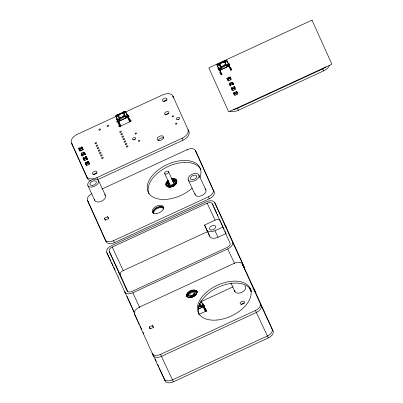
<?xml version="1.0" encoding="UTF-8"?>
<svg xmlns="http://www.w3.org/2000/svg" width="403" height="403" viewBox="0 0 403 403"><rect width="100%" height="100%" fill="white"/><g stroke="black" fill="none" stroke-linecap="round" stroke-linejoin="round"><path stroke-width="0.6" d="M229.146 65.684A0.534 0.317 -25.1 0 1 228.788 66.198L220.023 70.248A0.534 0.317 -25.1 0 1 219.408 70.187L217.005 64.858A0.534 0.317 -25.1 0 1 217.363 64.344L226.123 60.294A0.534 0.317 -25.1 0 1 226.743 60.354L229.292 65.83L226.743 60.354M217.066 64.989A0.534 0.317 -25.1 0 1 217.424 64.475L224.542 61.18M218.315 67.704L218.335 67.694A0.519 0.418 -24.3 0 0 218.023 68.298L218.325 68.973A0.519 0.418 -24.3 0 1 218.622 68.379L218.638 68.369M228.068 63.195L228.088 63.19A0.519 0.418 -24.3 0 1 228.733 63.352L229.498 64.984M125.519 111.48L127.922 116.805A0.534 0.317 -25.1 0 1 127.565 117.318L118.804 121.368A0.534 0.317 -25.1 0 1 118.185 121.308L115.782 115.978A0.534 0.317 -25.1 0 1 116.14 115.465L124.905 111.414A0.534 0.317 -25.1 0 1 125.519 111.48L128.35 117.55M115.842 116.109A0.534 0.317 -25.1 0 1 116.2 115.596L124.965 111.545A0.534 0.317 -25.1 0 1 125.58 111.606M228.375 63.87L228.39 63.86A0.519 0.418 -24.3 0 1 229.04 64.022L229.806 65.659M115.983 116.447L77.361 134.3A8.937 5.279 -25.1 0 0 71.417 142.864L87.522 178.529A8.937 5.279 -25.1 0 0 90.645 180.715M125.64 111.984L162.56 94.922A8.937 5.279 -25.1 0 1 172.842 95.99L173.764 97.959A8.937 5.279 -25.1 0 0 172.766 96.71M221.549 74.757L219.348 70.057A0.534 0.317 -25.1 0 0 219.962 70.117L228.728 66.067A0.534 0.317 -25.1 0 0 229.085 65.553L231.287 70.258M126.849 114.316L126.864 114.311A0.519 0.418 -24.3 0 1 127.514 114.472L128.532 116.648M117.399 119.5L117.097 118.825A0.519 0.418 -24.3 0 0 116.805 119.419L117.107 120.094A0.519 0.418 -24.3 0 1 117.399 119.5L117.414 119.49M220.285 72.026L220.572 72.711A0.519 0.418 -24.3 0 0 220.28 73.306L219.978 72.631A0.519 0.418 -24.3 0 1 220.27 72.036L221.509 74.661M120.568 126.381L118.124 121.177A0.534 0.317 -25.1 0 0 118.744 121.238L127.504 117.192A0.534 0.317 -25.1 0 0 127.862 116.679L130.3 121.882M128.799 118.648L128.819 118.643A0.519 0.418 -24.3 0 1 129.464 118.804L130.789 121.656L130.486 120.981M119.353 123.832L119.046 123.157A0.519 0.418 -24.3 0 0 118.754 123.751L119.056 124.426A0.519 0.418 -24.3 0 1 119.353 123.832L119.369 123.822M120.285 125.781L120.331 125.877A0.534 0.317 -25.1 0 0 120.945 125.943L129.711 121.892A0.534 0.317 -25.1 0 0 130.063 121.379L130.023 121.283M230.133 76.908L230.642 78.031L227.398 79.532L226.889 78.404L227.544 78.122M81.804 148.364L82.519 149.891L83.179 149.604L81.91 146.858L81.255 147.145L81.769 148.284L79.164 149.473L78.661 148.344L79.315 148.057M230.682 78.122L227.438 79.623L228.153 81.149M79.351 148.138L81.305 147.251M81.764 148.269L82.413 147.972L81.905 146.843M79.21 149.563L82.454 148.062M228.763 80.761L230.707 79.859L230.042 78.434M229.806 83.063L230.632 85.149L229.806 83.063L231.705 82.187L232.743 84.172L231.705 82.187M229.579 84.182L230.088 83.945M232.199 82.968L232.712 82.731L233.03 83.27M230.078 84.076L229.73 84.292L230.158 84.096M232.269 83.119L232.687 82.686L233.166 83.975L232.707 83.95L232.304 83.048L232.692 82.922M81.557 153.014L82.378 155.095L81.557 153.014L83.456 152.138L84.489 154.122L83.456 152.138M230.35 84.267L232.249 83.391M230.385 84.726L229.927 84.701L230.914 84.247M229.992 84.852L230.42 84.655M229.73 84.292L230.098 85.335L230.486 84.978M230.566 84.998L230.118 85.149M232.672 84.02L233.08 83.779M81.839 153.891L81.305 154.082L82.152 155.941M83.95 152.918L84.459 152.682L84.721 153.241M81.905 154.042L81.411 154.087M84.015 153.069L84.373 152.722M82.096 154.218L83.995 153.341M83.648 153.739L84.746 153.291M82.167 154.606L81.764 154.848L81.325 154.127M84.277 153.629L84.66 153.326M81.935 155.246L82.313 154.943M84.423 153.971L84.897 153.881M81.849 155.286L85.003 153.886L85.265 154.445L82.131 155.896L81.869 155.331M82.575 155.508L82.217 155.855M84.685 154.53L85.179 154.485M234.339 87.975L233.826 86.831L234.481 86.544L234.979 87.658L231.735 89.159L231.226 88.03L231.881 87.748M231.916 87.824L233.871 86.937M84.162 158.812L83.648 157.674L82.998 157.971L83.502 159.099L86.751 157.598L86.242 156.47L85.592 156.772L86.106 157.911M83.653 157.684L83.003 157.986L83.718 159.512M85.602 156.787L86.247 156.485L87.506 159.22L86.867 159.533M231.775 89.249L235.025 87.748M83.688 157.764L85.643 156.878M86.791 157.689L83.547 159.19L84.262 160.716L84.912 160.419L84.197 158.888M233.1 90.388L235.05 89.486M84.867 160.329L86.821 159.442M84.917 160.429L84.267 160.732L83.764 159.603M237.906 94.09L236.647 91.36L235.992 91.647L236.506 92.786L234.561 93.687L233.901 93.975L233.397 92.846L234.052 92.559L234.561 93.687M234.088 92.64L236.042 91.753M236.501 92.771L237.15 92.473L236.642 91.345M85.819 162.5L85.164 162.787L85.673 163.91L88.917 162.414L88.408 161.286M85.854 162.575L87.804 161.679M233.947 94.065L237.191 92.564M85.864 162.59L87.809 161.689M88.962 162.505L85.713 164.001L86.428 165.532L87.088 165.245L86.363 163.704M235.266 95.204L237.216 94.302M87.038 165.139L88.992 164.253M89.174 162.918L89.683 164.046L89.028 164.333L88.312 162.802M233.105 109.545A8.937 5.279 -25.1 0 0 237.453 108.311L322.652 68.938A8.937 5.279 -25.1 0 0 325.956 66.833M229.841 110.941A8.937 5.279 -25.1 0 0 238.38 110.286L323.574 70.913A8.937 5.279 -25.1 0 0 329.518 65.256M86.6 176.559A8.937 5.279 -25.1 0 0 96.881 177.622L182.075 138.249A8.937 5.279 -25.1 0 0 188.02 129.685L188.947 131.655A8.937 5.279 -25.1 0 1 183.002 140.219L97.803 179.597A8.937 5.279 -25.1 0 1 97.194 179.859M101.954 189.037L187.178 149.649A7.153 4.221 -25.1 0 1 195.405 150.5L214.104 191.929A7.153 4.221 -25.1 0 1 209.348 198.78L114.417 242.656A7.153 4.221 -25.1 0 1 106.191 241.805L87.486 200.372A7.153 4.221 -25.1 0 1 91.667 193.808M104.463 218.194L107.707 216.693L108.624 218.653L105.329 220.119L104.463 218.194L105.379 220.154M105.269 239.845A7.153 4.221 -25.1 0 0 113.495 240.697L208.432 196.82A7.153 4.221 -25.1 0 0 213.187 189.969L195.405 150.5M212.29 203.732L230.078 243.205A4.468 2.64 -25.1 0 1 227.101 247.487L132.169 291.359A4.468 2.64 -25.1 0 1 127.031 290.83L109.243 251.356A4.468 2.64 -25.1 0 1 112.215 247.074L207.152 203.198A4.468 2.64 -25.1 0 1 212.29 203.732L213.288 205.852M226.128 233.503L218.013 237.256A7.153 4.221 -25.1 0 1 209.787 236.405L204.558 225.06L215.106 220.184A4.468 2.64 -25.1 0 1 220.25 220.713M127.741 291.48L120.26 274.871A4.468 2.64 -25.1 0 1 123.232 270.589L207.616 231.589L207.046 230.365M206.729 229.871A7.153 4.221 -25.1 0 0 214.955 230.723L223.066 226.975L222.889 226.582M124.592 291.953A7.153 4.221 -25.1 0 0 132.819 292.805L227.755 248.928A7.153 4.221 -25.1 0 0 232.511 242.077L214.723 202.608A7.153 4.221 -25.1 0 0 206.502 201.757L111.566 245.629A7.153 4.221 -25.1 0 0 106.81 252.48L134.234 312.532M242.435 264.187L261.139 305.62A7.153 4.221 -25.1 0 1 256.384 312.471L161.447 356.343A7.153 4.221 -25.1 0 1 153.221 355.496L134.521 314.063A7.153 4.221 -25.1 0 1 139.277 307.212L234.208 263.335A7.153 4.221 -25.1 0 1 242.435 264.187L255.285 291.621A7.153 4.221 -25.1 0 0 253.764 290.19M201.238 301.545L233.045 286.845M149.271 326.944L152.515 325.448L153.432 327.407L150.138 328.873L149.271 326.944L150.188 328.908M202.447 303.877L202.467 303.867A0.519 0.418 -24.3 0 1 203.112 304.028L204.437 306.885M198.175 309.025L203.107 306.748A0.534 0.317 -25.1 0 0 203.465 306.235L205.903 311.438M198.236 309.156L203.167 306.879A0.534 0.317 -25.1 0 0 203.525 306.366L201.122 301.036A0.534 0.317 -25.1 0 0 200.901 300.9M198.734 314.491L205.308 311.454A0.534 0.317 -25.1 0 0 205.666 310.94L205.621 310.844M250.681 290.981L251.185 290.749M160.53 354.383L255.462 310.512A7.153 4.221 -25.1 0 0 260.217 303.661L273.073 331.095A7.153 4.221 -25.1 0 1 268.312 337.946L173.381 381.822A7.153 4.221 -25.1 0 1 165.154 380.971L152.304 353.537A7.153 4.221 -25.1 0 0 160.53 354.383L173.381 381.822M322.652 68.938L323.574 70.913M230.687 67.684L230.99 68.354A0.519 0.418 -24.3 0 0 230.34 68.193L230.022 67.528A0.519 0.418 -24.3 0 1 230.687 67.684L231.755 69.991M226.123 60.294L226.184 60.425A0.534 0.317 -25.1 0 1 226.803 60.485M228.728 66.067L230.929 70.772M231.403 79.653L230.143 76.918L229.488 77.205L230.002 78.343M233.574 84.469L232.768 82.706M233.513 84.499L233.251 83.935L230.123 85.386L230.385 85.945M234.481 86.544L235.74 89.28M230.037 78.424L230.753 79.95M234.375 88.05L235.09 89.577M236.541 92.861L237.256 94.393M228.088 79.32L228.803 80.852M232.425 88.952L233.141 90.479M234.596 93.763L235.312 95.294M226.899 78.419L227.614 79.95M229.841 84.741L229.524 84.207L230.325 85.97M231.236 88.045L232.491 90.781M233.402 92.861L234.662 95.592M219.962 70.117L222.169 74.822M237.453 108.311L238.38 110.286M217.005 64.858L219.554 70.329M218.023 68.298L219.091 70.606M219.978 72.631L221.046 74.938M213.187 189.969L214.104 191.929M214.723 202.608L226.657 228.083A7.153 4.221 -25.1 0 0 225.564 226.874M232.511 242.077L244.445 267.552A7.153 4.221 -25.1 0 1 244.515 269.657M182.075 138.249L183.002 140.219M187.178 149.649L187.405 150.138M198.941 175.088A5.889 3.476 -25.1 0 1 191.919 181.441A5.889 3.476 -25.1 0 1 189.783 175.794A5.889 3.476 -25.1 0 1 198.941 175.088L205.918 189.979M213.781 206.915L216.769 213.283M217.262 214.346L217.761 215.409M223.257 227.383L223.448 227.791M223.64 228.199L223.831 228.607M224.023 229.015L224.214 229.423M224.98 231.055L225.171 231.463M225.363 231.871L225.554 232.279M225.745 232.687L225.937 233.095M208.432 196.82L209.348 198.78M207.152 203.198L215.106 220.184M227.755 248.928L234.41 263.139M234.208 263.335L234.44 263.824M255.462 310.512L268.312 337.946M214.955 230.723L218.013 237.256M188.156 179.793L195.133 194.684M204.558 225.06L206.855 229.957M230.848 282.936L234.984 291.762M168.54 171.728A2.146 1.269 -25.1 0 1 166.071 174.081A2.146 1.269 -25.1 0 1 165.17 172.081A2.146 1.269 -25.1 0 1 168.54 171.728L173.683 182.705M164.646 173.532L169.789 184.503M130.199 120.21L129.811 119.374L130.114 120.049M127.514 114.472L128.839 117.323M127.504 117.192L129.711 121.892M118.744 121.238L120.945 125.943M115.782 115.978L118.613 122.049M116.805 119.419L118.124 122.275M118.754 123.751L120.079 126.607M205.067 308.36L205.369 309.036A0.519 0.418 -24.3 0 0 204.719 308.874L204.402 308.209A0.519 0.418 -24.3 0 1 205.067 308.36L206.391 311.217M201.122 301.036L202.608 304.215M203.948 307.106L202.769 304.542A0.519 0.418 -24.3 0 1 203.414 304.703L203.112 304.028M203.107 306.748L205.308 311.454M98.513 180.65A5.889 3.476 -25.1 0 1 91.738 187.098A5.889 3.476 -25.1 0 1 89.264 181.607A5.889 3.476 -25.1 0 1 98.513 180.65L105.49 195.541M96.881 177.622L97.803 179.597M84.514 152.656L85.32 154.42L85.058 153.86M89.678 164.031L88.418 161.301L87.763 161.588L88.277 162.726M86.141 157.991L86.857 159.517L87.506 159.22L87.008 158.107M79.859 149.261L80.575 150.793L79.925 151.09L78.666 148.359M81.532 154.717L81.27 154.153L82.076 155.921L81.814 155.357M85.174 162.802L85.889 164.328M71.417 142.864L87.522 178.529M87.829 185.587L94.806 200.482M113.495 240.697L114.417 242.656M112.215 247.074L123.232 270.589M132.819 292.805L139.705 307.499M139.277 307.212L139.503 307.701M87.486 200.372L106.191 241.805M109.243 251.356L120.26 274.871M106.81 252.48L109.334 257.87M109.566 258.358L110.941 261.3M111.631 262.771L113.006 265.708M113.696 267.179L114.155 268.156M114.381 268.65L115.072 270.116M118.114 276.609L118.286 276.977M134.521 314.063L137.962 321.413M138.194 321.901L139.569 324.838M140.259 326.309L141.634 329.251M143.01 332.188L143.7 333.659M228.733 63.352L229.04 64.022M227.539 78.106L228.053 79.245M231.876 87.733L232.39 88.872M172.842 95.99L188.947 131.655M244.445 267.552L225.74 226.123A7.153 4.221 -25.1 0 0 224.219 224.688M273.073 331.095L254.369 289.661A7.153 4.221 -25.1 0 0 252.847 288.231M220.426 221.106L220.602 221.499M220.95 222.28L221.126 222.673M221.302 223.061L221.479 223.453M221.655 223.841L221.831 224.234M222.008 224.627L222.184 225.015M222.36 225.408L222.713 226.189M250.258 287.994L250.923 289.475M249.623 288.09L250.908 290.946M249.215 287.258L251.271 291.827M207.616 231.589L209.787 236.405M233.997 290.402L234.133 290.704M234.405 291.309L234.541 291.606M129.464 118.804L129.766 119.479A0.519 0.418 -24.3 0 0 129.121 119.318L128.819 118.643M126.864 114.311L127.167 114.986A0.519 0.418 -24.3 0 1 127.816 115.147M127.766 116.276L127.721 116.18A0.534 0.317 -25.1 0 0 127.141 116.099M128.068 116.951L128.779 118.517M204.135 306.209L204.507 306.98M206.084 310.542L206.462 311.312M203.671 306.512L204.85 309.121M118.336 121.449L119.041 123.021M117.822 121.6L118.16 122.391M82.67 148.48L83.179 149.604M84.439 152.636L85.285 154.49M84.051 152.994L84.459 153.901M79.305 148.047L79.824 149.186M85.814 162.485L86.328 163.628M79.421 149.976L79.93 151.105M85.93 164.419L86.438 165.547M107.707 216.693L108.573 218.617M152.515 325.448L153.382 327.372M124.94 291.787L125.605 293.268M126.97 296.21L127.605 297.706M127.832 298.2L128.718 300.175M128.97 300.653L134.496 313M155.15 358.766L156.233 361.249M157.598 364.196L158.681 366.675M159.125 367.662L165.154 380.971M204.82 308.144L204.89 309.041M119.807 126.048L119.877 126.945M228.708 65.316A0.982 0.579 -25.1 0 1 229.136 64.994M230.798 69.512A0.982 0.579 -25.1 0 1 231.151 69.296M225.892 61.18A0.892 0.529 -25.1 0 1 226.138 61.871A0.892 0.529 -25.1 0 1 225.02 62.389A0.892 0.529 -25.1 0 1 224.667 61.75M219.449 64.193A0.892 0.529 -25.1 0 1 219.605 64.928A0.892 0.529 -25.1 0 1 218.446 65.377A0.892 0.529 -25.1 0 1 218.235 64.661M225.438 63.387A3.128 1.849 -25.1 0 1 223.6 66.979A3.128 1.849 -25.1 0 1 220.189 65.548M227.468 65.019A0.892 0.529 -25.1 0 1 227.902 65.679A0.892 0.529 -25.1 0 1 226.703 66.233A0.892 0.529 -25.1 0 1 226.496 65.472M221.035 68.021A0.892 0.529 -25.1 0 1 221.348 68.762A0.892 0.529 -25.1 0 1 220.073 69.195A0.892 0.529 -25.1 0 1 220.179 68.308M228.33 64.994A0.534 0.317 -25.1 0 1 228.944 65.059M72.338 144.833A8.937 5.279 -25.1 0 1 72.061 143.669M163.774 101.39A2.413 1.426 -25.1 0 1 167.054 100.12M127.68 116.26A0.982 0.579 -25.1 0 1 129.126 116.26A0.982 0.579 -25.1 0 1 127.932 117.283M129.993 120.386A0.982 0.579 -25.1 0 1 131.056 120.86A0.982 0.579 -25.1 0 1 129.544 121.58M165.668 115.031A2.322 1.37 -25.1 0 1 168.726 113.54M118.497 121.525A0.982 0.579 -25.1 0 1 117.323 122.159A0.982 0.579 -25.1 0 1 116.784 121.55A0.982 0.579 -25.1 0 1 117.883 120.824M120.542 125.529A0.982 0.579 -25.1 0 1 119.55 126.456A0.982 0.579 -25.1 0 1 118.709 125.958A0.982 0.579 -25.1 0 1 119.898 125.152M178.423 119.49A1.698 1.002 -25.1 0 1 179.103 119.278M134.098 140.048A1.698 1.002 -25.1 0 1 135.176 139.549M158.147 140.37A3.486 2.06 -25.1 0 1 160.651 138.179A3.486 2.06 -25.1 0 1 163.794 138.048M93.597 174.695A2.413 1.426 -25.1 0 1 96.906 173.164M124.718 112.311A0.892 0.529 -25.1 0 1 124.875 113.047A0.892 0.529 -25.1 0 1 123.711 113.495A0.892 0.529 -25.1 0 1 123.504 112.785M117.847 115.308A0.892 0.529 -25.1 0 1 118.497 115.873A0.892 0.529 -25.1 0 1 117.273 116.507A0.892 0.529 -25.1 0 1 117.087 115.701M123.953 114.366A3.128 1.849 -25.1 0 1 122.583 118.014A3.128 1.849 -25.1 0 1 118.966 116.674M126.356 116.145A0.892 0.529 -25.1 0 1 126.663 116.83A0.892 0.529 -25.1 0 1 125.514 117.359A0.892 0.529 -25.1 0 1 125.207 116.679M119.918 119.152A0.892 0.529 -25.1 0 1 120.094 119.928A0.892 0.529 -25.1 0 1 118.85 120.316A0.892 0.529 -25.1 0 1 118.91 119.469M203.51 305.67A0.982 0.579 -25.1 0 1 204.729 305.993A0.982 0.579 -25.1 0 1 203.293 306.829M204.91 308.703A0.982 0.579 -25.1 0 1 204.114 308.779M205.344 310.073A0.982 0.579 -25.1 0 1 206.507 309.922A0.982 0.579 -25.1 0 1 206.432 310.743A0.982 0.579 -25.1 0 1 205.248 311.161M241.342 304.477A2.322 1.37 -25.1 0 1 244.455 303.116M200.487 301.943A0.892 0.529 -25.1 0 1 200.074 302.915M200.896 301.026A0.534 0.317 -25.1 0 1 201.183 301.167M199.692 303.993A3.128 1.849 -25.1 0 1 198.382 307.474M199.671 303.459A3.128 1.849 -25.1 0 1 198.402 306.471M202.054 305.721A0.892 0.529 -25.1 0 1 202.195 306.471A0.892 0.529 -25.1 0 1 201.016 306.9A0.892 0.529 -25.1 0 1 200.875 306.149M199.671 303.731A2.952 1.743 -25.1 0 1 198.437 306.144M196.372 292.235A5.007 2.957 -25.1 0 1 196.588 292.442M187.133 296.291A5.365 3.169 -25.1 0 1 187.234 295.273M196.201 291.45A5.365 3.169 -25.1 0 1 197.022 292.351M186.629 296.457A5.899 3.486 -25.1 0 1 188.856 292.558M191.213 291.218A5.899 3.486 -25.1 0 1 197.359 291.853M186.796 296.502A5.899 3.486 -25.1 0 1 187.279 294.915M195.596 291.072A5.899 3.486 -25.1 0 1 197.344 291.984M172.277 180.322A5.007 2.957 -25.1 0 1 176.091 183.561A5.007 2.957 -25.1 0 1 168.852 186.906A5.007 2.957 -25.1 0 1 168.933 181.869M171.789 179.28A5.007 2.957 -25.1 0 1 175.658 182.403A5.007 2.957 -25.1 0 1 168.615 185.914A5.007 2.957 -25.1 0 1 168.081 181.128M172.786 181.174A3.577 2.111 -25.1 0 1 175.088 182.514A3.577 2.111 -25.1 0 1 173.179 185.224M171.995 185.768A3.577 2.111 -25.1 0 1 171.013 186.005M169.764 185.979A3.577 2.111 -25.1 0 1 169.235 182.811M172.318 180.091A5.365 3.169 -25.1 0 1 175.834 184.403A5.365 3.169 -25.1 0 1 167.185 186.342M166.711 185.289A5.365 3.169 -25.1 0 1 168.731 181.748M172.58 181.466A3.577 2.111 -25.1 0 1 175.104 182.363A3.577 2.111 -25.1 0 1 174.121 184.886M169.159 185.969A3.577 2.111 -25.1 0 1 169.356 183.073M172.01 179.436A5.365 3.169 -25.1 0 1 176.096 182.907A5.365 3.169 -25.1 0 1 168.338 186.488A5.365 3.169 -25.1 0 1 168.429 181.093M172.071 179.083A5.899 3.486 -25.1 0 1 176.559 182.902A5.899 3.486 -25.1 0 1 168.031 186.841A5.899 3.486 -25.1 0 1 168.127 180.907M171.346 178.821A5.899 3.486 -25.1 0 1 176.443 182.378A5.899 3.486 -25.1 0 1 167.703 186.413A5.899 3.486 -25.1 0 1 168.394 180.186M173.078 182.216A2.146 1.269 -25.1 0 1 173.366 183.934A2.146 1.269 -25.1 0 1 170.726 185.058A2.146 1.269 -25.1 0 1 169.895 183.577M195.591 151.513A7.153 4.221 -25.1 0 1 196.321 152.46M88.403 202.331A7.153 4.221 -25.1 0 1 88.176 201.157M149.05 193.919A28.603 16.896 -25.1 0 1 168.071 166.52A28.603 16.896 -25.1 0 1 200.976 169.92M192.186 188.13A28.603 16.896 -25.1 0 1 149.286 193.908A28.603 16.896 -25.1 0 1 172.721 162.394A28.603 16.896 -25.1 0 1 199.833 177.854M153.739 213.439A5.541 3.274 -25.1 0 1 157.528 208.406A5.541 3.274 -25.1 0 1 163.759 208.809M153.17 213.499A6.08 3.592 -25.1 0 1 156.566 207.636A6.08 3.592 -25.1 0 1 163.895 207.832M153.83 213.494A5.541 3.274 -25.1 0 1 157.427 207.57A5.541 3.274 -25.1 0 1 163.739 209.253M204.976 188.871A5.889 3.476 -25.1 0 1 202.044 195.465A5.889 3.476 -25.1 0 1 195.012 193.601M104.483 194.488A5.889 3.476 -25.1 0 1 101.843 201.057A5.889 3.476 -25.1 0 1 94.624 199.404M242.258 264.942A7.153 4.221 -25.1 0 1 243.352 266.146M135.438 316.023A7.153 4.221 -25.1 0 1 135.232 315.272M199.238 314.612A28.603 16.896 -25.1 0 1 218.26 287.208A28.603 16.896 -25.1 0 1 251.165 290.613M186.393 295.58A6.08 3.592 -25.1 0 1 190.866 291.021A6.08 3.592 -25.1 0 1 196.966 291.062M187.068 296.412A6.08 3.592 -25.1 0 1 187.219 295.993M187.365 297.243A5.541 3.274 -25.1 0 1 190.725 291.429A5.541 3.274 -25.1 0 1 197.258 292.674M244.833 285.787A5.889 3.476 -25.1 0 1 241.881 292.266A5.889 3.476 -25.1 0 1 234.737 290.704M272.151 329.135A7.153 4.221 -25.1 0 1 267.396 335.986L172.464 379.863A7.153 4.221 -25.1 0 1 164.238 379.011M243.523 265.592A7.153 4.221 -25.1 0 1 243.598 267.698M118.502 272.393A7.153 4.221 -25.1 0 1 118.88 271.899M119.419 274.352A7.153 4.221 -25.1 0 1 119.797 273.859M312.013 20.15L208.835 67.835L228.687 111.903L331.865 64.213L312.013 20.15M229.529 77.295L227.579 78.197L229.534 77.311M82.479 149.8L80.529 150.702L82.484 149.815M224.899 61.73A0.892 0.529 -25.1 0 0 225.927 60.752A0.892 0.529 -25.1 0 0 224.521 60.898A0.892 0.529 -25.1 0 0 224.899 61.73M218.406 64.732A0.892 0.529 -25.1 0 0 219.439 63.75A0.892 0.529 -25.1 0 0 218.033 63.896A0.892 0.529 -25.1 0 0 218.406 64.732M221.917 66.535A3.128 1.849 -25.1 0 0 225.519 63.11A3.128 1.849 -25.1 0 0 220.602 63.619A3.128 1.849 -25.1 0 0 221.917 66.535M226.632 65.583A0.892 0.529 -25.1 0 0 227.665 64.601A0.892 0.529 -25.1 0 0 226.259 64.747A0.892 0.529 -25.1 0 0 226.632 65.583M220.144 68.581A0.892 0.529 -25.1 0 0 221.171 67.603A0.892 0.529 -25.1 0 0 219.766 67.749A0.892 0.529 -25.1 0 0 220.144 68.581M221.897 66.283A2.952 1.743 -25.1 0 0 225.292 63.054A2.952 1.743 -25.1 0 0 220.658 63.533A2.952 1.743 -25.1 0 0 221.897 66.283M164.137 101.37A2.413 1.426 -25.1 0 0 166.918 98.725A2.413 1.426 -25.1 0 0 163.124 99.118A2.413 1.426 -25.1 0 0 164.137 101.37M166.142 114.714A2.322 1.37 -25.1 0 0 168.817 112.165A2.322 1.37 -25.1 0 0 165.165 112.543A2.322 1.37 -25.1 0 0 166.142 114.714M107.687 126.381A0.907 0.534 -25.1 0 0 108.729 125.383A0.907 0.534 -25.1 0 0 107.304 125.529A0.907 0.534 -25.1 0 0 107.687 126.381M99.44 130.189A0.907 0.534 -25.1 0 0 100.488 129.192A0.907 0.534 -25.1 0 0 99.062 129.343A0.907 0.534 -25.1 0 0 99.44 130.189M120.336 132.35A0.907 0.534 -25.1 0 0 121.384 131.353A0.907 0.534 -25.1 0 0 119.953 131.504A0.907 0.534 -25.1 0 0 120.336 132.35M121.439 134.793A0.907 0.534 -25.1 0 0 122.482 133.801A0.907 0.534 -25.1 0 0 121.056 133.947A0.907 0.534 -25.1 0 0 121.439 134.793M122.542 137.242A0.907 0.534 -25.1 0 0 123.585 136.244A0.907 0.534 -25.1 0 0 122.159 136.395A0.907 0.534 -25.1 0 0 122.542 137.242M95.607 143.78A0.907 0.534 -25.1 0 0 96.649 142.783A0.907 0.534 -25.1 0 0 95.224 142.934A0.907 0.534 -25.1 0 0 95.607 143.78M96.705 146.224A0.907 0.534 -25.1 0 0 97.753 145.231A0.907 0.534 -25.1 0 0 96.327 145.377A0.907 0.534 -25.1 0 0 96.705 146.224M97.808 148.672A0.907 0.534 -25.1 0 0 98.856 147.674A0.907 0.534 -25.1 0 0 97.425 147.825A0.907 0.534 -25.1 0 0 97.808 148.672M172.716 116.83A0.761 0.448 -25.1 0 0 173.592 115.999A0.761 0.448 -25.1 0 0 172.398 116.119A0.761 0.448 -25.1 0 0 172.716 116.83M177.501 119.58A1.698 1.002 -25.1 0 0 179.456 117.716A1.698 1.002 -25.1 0 0 176.786 117.993A1.698 1.002 -25.1 0 0 177.501 119.58M176.02 124.164A0.761 0.448 -25.1 0 0 176.897 123.333A0.761 0.448 -25.1 0 0 175.703 123.454A0.761 0.448 -25.1 0 0 176.02 124.164M135.62 133.972A0.761 0.448 -25.1 0 0 136.496 133.141A0.761 0.448 -25.1 0 0 135.302 133.267A0.761 0.448 -25.1 0 0 135.62 133.972M133.685 139.831A1.698 1.002 -25.1 0 0 135.64 137.967A1.698 1.002 -25.1 0 0 132.97 138.244A1.698 1.002 -25.1 0 0 133.685 139.831M138.924 141.312A0.761 0.448 -25.1 0 0 139.801 140.476A0.761 0.448 -25.1 0 0 138.607 140.602A0.761 0.448 -25.1 0 0 138.924 141.312M159.492 140.541A3.486 2.06 -25.1 0 0 163.507 136.723A3.486 2.06 -25.1 0 0 158.026 137.287A3.486 2.06 -25.1 0 0 159.492 140.541M123.64 139.685A0.907 0.534 -25.1 0 0 124.688 138.692A0.907 0.534 -25.1 0 0 123.258 138.839A0.907 0.534 -25.1 0 0 123.64 139.685M124.744 142.133A0.907 0.534 -25.1 0 0 125.791 141.136A0.907 0.534 -25.1 0 0 124.361 141.287A0.907 0.534 -25.1 0 0 124.744 142.133M125.847 144.576A0.907 0.534 -25.1 0 0 126.89 143.584A0.907 0.534 -25.1 0 0 125.464 143.73A0.907 0.534 -25.1 0 0 125.847 144.576M126.945 147.024A0.907 0.534 -25.1 0 0 127.993 146.027A0.907 0.534 -25.1 0 0 126.567 146.173A0.907 0.534 -25.1 0 0 126.945 147.024M98.911 151.115A0.907 0.534 -25.1 0 0 99.954 150.123A0.907 0.534 -25.1 0 0 98.528 150.269A0.907 0.534 -25.1 0 0 98.911 151.115M100.009 153.563A0.907 0.534 -25.1 0 0 101.057 152.566A0.907 0.534 -25.1 0 0 99.632 152.717A0.907 0.534 -25.1 0 0 100.009 153.563M101.113 156.006A0.907 0.534 -25.1 0 0 102.161 155.014A0.907 0.534 -25.1 0 0 100.73 155.16A0.907 0.534 -25.1 0 0 101.113 156.006M102.216 158.455A0.907 0.534 -25.1 0 0 103.264 157.457A0.907 0.534 -25.1 0 0 101.833 157.603A0.907 0.534 -25.1 0 0 102.216 158.455M94.121 174.439A2.413 1.426 -25.1 0 0 96.901 171.794A2.413 1.426 -25.1 0 0 93.108 172.187A2.413 1.426 -25.1 0 0 94.121 174.439M123.676 112.85A0.892 0.529 -25.1 0 0 124.708 111.873A0.892 0.529 -25.1 0 0 123.303 112.019A0.892 0.529 -25.1 0 0 123.676 112.85M117.187 115.852A0.892 0.529 -25.1 0 0 118.215 114.875A0.892 0.529 -25.1 0 0 116.81 115.016A0.892 0.529 -25.1 0 0 117.187 115.852M120.693 117.656A3.128 1.849 -25.1 0 0 124.295 114.23A3.128 1.849 -25.1 0 0 119.379 114.739A3.128 1.849 -25.1 0 0 120.693 117.656M125.414 116.704A0.892 0.529 -25.1 0 0 126.441 115.726A0.892 0.529 -25.1 0 0 125.036 115.868A0.892 0.529 -25.1 0 0 125.414 116.704M118.92 119.701A0.892 0.529 -25.1 0 0 119.948 118.724A0.892 0.529 -25.1 0 0 118.547 118.87A0.892 0.529 -25.1 0 0 118.92 119.701M120.673 117.409A2.952 1.743 -25.1 0 0 124.074 114.175A2.952 1.743 -25.1 0 0 119.434 114.654A2.952 1.743 -25.1 0 0 120.673 117.409M241.74 304.27A2.322 1.37 -25.1 0 0 244.414 301.726A2.322 1.37 -25.1 0 0 240.762 302.104A2.322 1.37 -25.1 0 0 241.74 304.27M201.011 306.26A0.892 0.529 -25.1 0 0 202.044 305.283A0.892 0.529 -25.1 0 0 200.639 305.429A0.892 0.529 -25.1 0 0 201.011 306.26M190.629 297.333A5.007 2.957 -25.1 0 0 196.392 291.848A5.007 2.957 -25.1 0 0 188.523 292.664A5.007 2.957 -25.1 0 0 190.629 297.333M190.977 296.366A3.577 2.111 -25.1 0 0 195.097 292.452A3.577 2.111 -25.1 0 0 189.475 293.031A3.577 2.111 -25.1 0 0 190.977 296.366M190.543 297.575A5.365 3.169 -25.1 0 0 196.719 291.701A5.365 3.169 -25.1 0 0 188.287 292.573A5.365 3.169 -25.1 0 0 190.543 297.575M190.856 296.104A3.577 2.111 -25.1 0 0 194.971 292.19A3.577 2.111 -25.1 0 0 189.355 292.769A3.577 2.111 -25.1 0 0 190.856 296.104M191.324 295.399A2.146 1.269 -25.1 0 0 193.798 293.052A2.146 1.269 -25.1 0 0 190.423 293.399A2.146 1.269 -25.1 0 0 191.324 295.399M156.475 213.54A6.08 3.592 -25.1 0 0 163.472 206.88A6.08 3.592 -25.1 0 0 153.916 207.872A6.08 3.592 -25.1 0 0 156.475 213.54M192.604 179.748A3.395 2.005 -25.1 0 0 196.659 176.086A3.395 2.005 -25.1 0 0 191.38 176.489A3.395 2.005 -25.1 0 0 192.604 179.748M92.227 185.425A3.395 2.005 -25.1 0 0 96.282 181.763A3.395 2.005 -25.1 0 0 91.002 182.166A3.395 2.005 -25.1 0 0 92.227 185.425M217.313 319.992A28.603 16.896 -25.1 0 0 250.248 288.654A28.603 16.896 -25.1 0 0 205.293 293.313A28.603 16.896 -25.1 0 0 217.313 319.992M190.377 297.434A5.541 3.274 -25.1 0 0 196.76 291.364A5.541 3.274 -25.1 0 0 188.045 292.266A5.541 3.274 -25.1 0 0 190.377 297.434M211.797 230.022A3.395 2.005 -25.1 0 0 215.706 226.305A3.395 2.005 -25.1 0 0 210.366 226.859A3.395 2.005 -25.1 0 0 211.797 230.022"/></g></svg>
